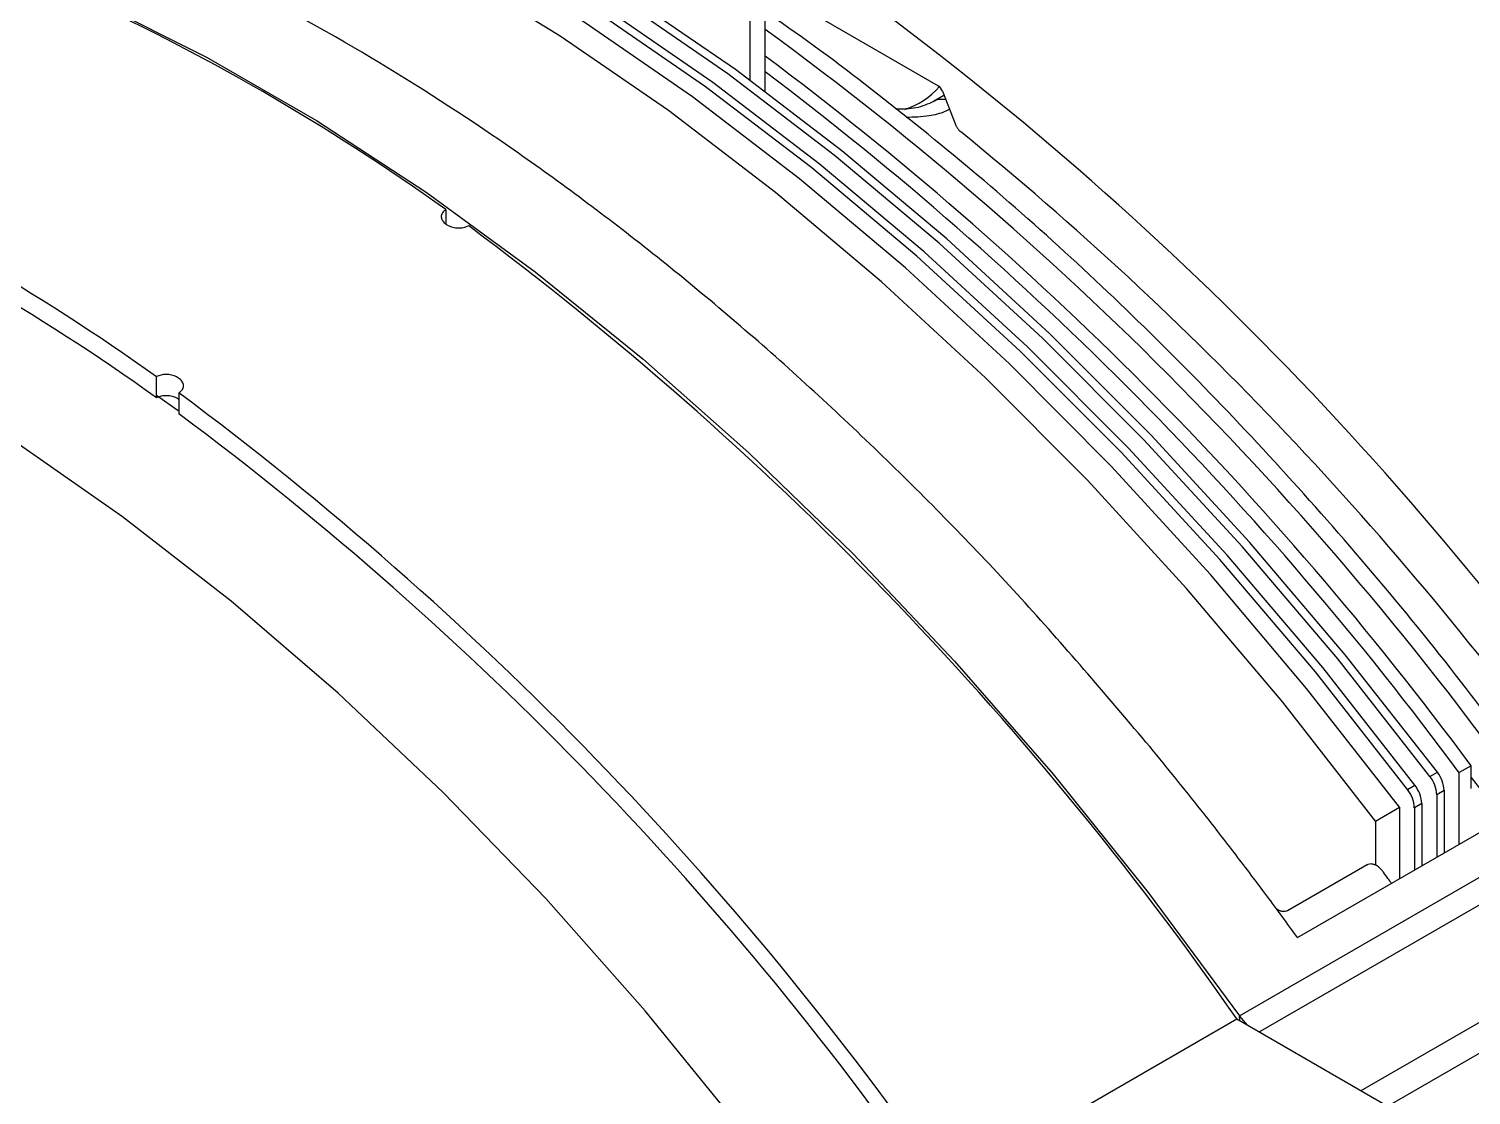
# Model space of a CAD drawing. Extents: x 7 to 113, y 1 to 87.
# Drawn here: x 78.716 to 80.759, y 69.58 to 71.09 of the extents above; entities that cross this region are included whole.
import ezdxf

# ---------------------------------------------------------------- set-up
doc = ezdxf.new("R2010")
doc.units = 0
doc.header["$MEASUREMENT"] = 0
doc.layers.add('OBJECT', color=7, linetype='CONTINUOUS')

msp = doc.modelspace()

# ---------------------------------------------------------------- linework, layer by layer
at = {"layer": 'OBJECT'}
for p, q in [((79.7587, 71.0011), (79.7587, 71.1277)), ((79.7787, 71.1392), (80.0036, 71.0093)), ((79.7375, 71.0168), (79.7375, 71.1157)), ((80.0117, 70.9954), (79.997, 70.9869)), ((80.0097, 71.0017), (80.0281, 70.9545)), ((79.3066, 70.8339), (79.3066, 70.8134)), ((78.8965, 70.5675), (78.8965, 70.5971)), ((78.8966, 70.571), (78.9273, 70.5492)), ((78.9283, 70.5744), (78.9283, 70.5447)), ((80.7586, 70.0463), (80.7416, 70.0365)), ((80.7586, 70.0139), (80.7586, 70.0463)), ((80.7002, 70.031), (80.7107, 70.0371)), ((80.7416, 69.9352), (80.7416, 70.0365)), ((80.7586, 70.0296), (80.8038, 69.9711)), ((80.6684, 70.0127), (80.679, 70.0188)), ((80.7204, 70.011), (80.7098, 70.0049)), ((80.7098, 70.0049), (80.7098, 69.9169)), ((80.7204, 70.011), (80.7204, 69.923)), ((80.6229, 69.968), (80.6569, 69.9876)), ((80.6569, 69.9876), (80.6569, 69.8863)), ((80.6886, 69.9927), (80.6781, 69.9866)), ((80.6781, 69.9866), (80.6781, 69.8986)), ((80.6886, 69.9927), (80.6886, 69.9046)), ((80.5126, 69.803), (80.8038, 69.9711)), ((80.6229, 69.968), (80.6229, 69.9055)), ((80.4306, 69.6921), (80.8744, 69.9483)), ((80.8999, 69.9241), (80.4587, 69.6693)), ((80.6114, 69.9059), (80.4987, 69.841)), ((80.6026, 69.5862), (81.119, 69.8844)), ((81.1469, 69.8566), (80.6406, 69.5643)), ((80.0167, 69.451), (80.4268, 69.6877)), ((80.4268, 69.6877), (80.6554, 69.5558)), ((80.442, 69.679), (80.4306, 69.6921)), ((80.4308, 69.6854), (80.4306, 69.6921))]:
    msp.add_line(p, q, dxfattribs=at)
at = {"layer": 'OBJECT', "flags": 128}
for points in [[(80.7107, 70.0371), (80.5802, 70.2035), (80.4448, 70.3629), (80.3053, 70.5146), (80.1621, 70.6579), (80.0158, 70.7923), (79.8671, 70.9172), (79.7165, 71.0322), (79.5647, 71.1367), (79.4122, 71.2303), (79.2598, 71.3127), (79.108, 71.3835), (78.9574, 71.4424), (78.8087, 71.4892), (78.6624, 71.5236), (78.5192, 71.5456), (78.3797, 71.5551), (78.2443, 71.552), (78.1138, 71.5363)], [(80.679, 70.0188), (80.5484, 70.1852), (80.4131, 70.3446), (80.2735, 70.4962), (80.1303, 70.6396), (79.9841, 70.774), (79.8353, 70.8989), (79.6848, 71.0139), (79.5329, 71.1184), (79.3805, 71.212), (79.228, 71.2944), (79.0762, 71.3652), (78.9256, 71.4241), (78.7769, 71.4708), (78.6306, 71.5053), (78.4875, 71.5273), (78.3479, 71.5368), (78.2126, 71.5337), (78.082, 71.518)], [(80.7002, 70.031), (80.5696, 70.1975), (80.4343, 70.3568), (80.2947, 70.5085), (80.1515, 70.6518), (80.0053, 70.7862), (79.8566, 70.9111), (79.706, 71.0261), (79.5542, 71.1306), (79.4017, 71.2243), (79.2493, 71.3066), (79.0974, 71.3774), (78.9468, 71.4363), (78.7981, 71.4831), (78.6519, 71.5176), (78.5087, 71.5396), (78.3691, 71.549), (78.2338, 71.5459), (78.1032, 71.5302)], [(80.6569, 69.9876), (80.5256, 70.1559), (80.3894, 70.3171), (80.2489, 70.4705), (80.1047, 70.6154), (79.9573, 70.7513), (79.8074, 70.8775), (79.6556, 70.9937), (79.5025, 71.0992), (79.3487, 71.1937), (79.195, 71.2767), (79.0419, 71.3479), (78.8901, 71.4071), (78.7402, 71.4539), (78.5928, 71.4882), (78.4486, 71.5098), (78.3081, 71.5186), (78.1719, 71.5147), (78.0406, 71.4979)], [(80.6684, 70.0127), (80.5379, 70.1791), (80.4025, 70.3385), (80.263, 70.4902), (80.1198, 70.6335), (79.9735, 70.7679), (79.8248, 70.8928), (79.6742, 71.0078), (79.5224, 71.1123), (79.37, 71.2059), (79.2175, 71.2883), (79.0657, 71.3591), (78.9151, 71.418), (78.7664, 71.4648), (78.6201, 71.4992), (78.4769, 71.5212), (78.3374, 71.5307), (78.202, 71.5276), (78.0715, 71.5119)], [(80.6229, 69.968), (80.4917, 70.1363), (80.3555, 70.2975), (80.215, 70.4509), (80.0707, 70.5958), (79.9233, 70.7317), (79.7734, 70.8579), (79.6216, 70.9741), (79.4685, 71.0796), (79.3148, 71.1741), (79.1611, 71.2571), (79.008, 71.3283), (78.8562, 71.3875), (78.7063, 71.4343), (78.5589, 71.4686), (78.4146, 71.4902), (78.2741, 71.499), (78.1379, 71.4951), (78.0067, 71.4784)], [(77.6602, 71.2914), (77.7896, 71.3167), (77.9243, 71.3289), (78.0639, 71.3279), (78.2077, 71.3137), (78.355, 71.2865), (78.5053, 71.2463), (78.658, 71.1933), (78.8123, 71.1277), (78.9676, 71.0498), (79.1232, 70.9599), (79.2786, 70.8585), (79.4329, 70.7459), (79.5855, 70.6227), (79.7358, 70.4894), (79.8832, 70.3465), (80.027, 70.1946), (80.1665, 70.0345), (80.3013, 69.8668), (80.4306, 69.6921)], [(79.8553, 69.3579), (79.7249, 69.5323), (79.5889, 69.6994), (79.4479, 69.8584), (79.3027, 70.0085), (79.1539, 70.1491), (79.0022, 70.2795), (78.8484, 70.399), (78.693, 70.5072), (78.537, 70.6034), (78.3809, 70.6873), (78.2256, 70.7585), (78.0717, 70.8166), (77.92, 70.8614), (77.7712, 70.8926), (77.626, 70.9101), (77.4851, 70.9139), (77.3491, 70.9038), (77.2186, 70.88)]]:
    msp.add_lwpolyline(points, dxfattribs=at)
at = {"layer": 'OBJECT'}
for centre, radius, start, end in [((77.084, 67.3046), 4.7523, 34.8508, 54.5369), ((77.468, 68.2655), 3.1586, 54.4029, 65.6025), ((76.9173, 67.1946), 4.8209, 34.8332, 53.8858), ((76.8549, 67.1625), 4.8533, 36.4543, 53.2505), ((76.8295, 67.1456), 4.8643, 36.463, 52.9736), ((79.9231, 71.0794), 0.1089, 287.874, 319.0792), ((76.9776, 67.1816), 4.8485, 36.0208, 50.9033), ((77.0579, 68.0288), 3.1586, 54.4029, 65.6025), ((77.075, 68.0287), 3.1246, 54.3418, 65.6636), ((76.4398, 66.914), 4.8569, 34.8267, 53.3589), ((76.0297, 66.6772), 4.8569, 34.8267, 53.3589), ((76.0512, 66.6853), 4.8138, 34.7093, 53.2964), ((80.6643, 70.0029), 0.0456, 2.528, 38.0842), ((80.6748, 70.009), 0.0456, 2.528, 38.0842), ((80.6325, 69.9846), 0.0456, 2.528, 38.0842), ((80.643, 69.9906), 0.0456, 2.528, 38.0842)]:
    msp.add_arc(centre, radius, start, end, dxfattribs=at)
msp.add_ellipse((80.0036, 71.0012), major_axis=(-0.005, 0.00866), ratio=0.577456, start_param=4.450948, end_param=5.497929, dxfattribs=at)
for points, knots in [([(80.3089, 70.0669), (80.2505, 70.1358), (80.1338, 70.2736), (79.9481, 70.4655), (79.7555, 70.6448), (79.5584, 70.8071), (79.3604, 70.9504), (79.161, 71.0754), (78.9596, 71.1819), (78.7602, 71.2676), (78.5659, 71.3316), (78.3763, 71.3745), (78.1899, 71.3979), (78.0705, 71.395), (78.0109, 71.3935)], [0, 0, 0, 0, 0.082347, 0.164694, 0.249433, 0.334172, 0.416519, 0.498866, 0.583605, 0.668344, 0.750089, 0.831834, 0.915917, 1, 1, 1, 1]), ([(80.842, 70.0366), (80.8048, 70.0862), (80.7272, 70.1896), (80.6035, 70.3394), (80.4728, 70.4868), (80.3384, 70.6269), (80.2009, 70.7592), (80.0607, 70.8835), (79.9182, 70.9981), (79.8184, 71.074), (79.7659, 71.1088), (79.7618, 71.1115)], [0, 0, 0, 0, 0.115189, 0.239992, 0.364818, 0.489672, 0.614558, 0.739481, 0.864443, 0.989448, 1, 1, 1, 1]), ([(79.9973, 70.9871), (79.9893, 70.9834), (79.9738, 70.9763), (79.9537, 70.9762), (79.944, 70.9761)], [0, 0, 0, 0, 0.517767, 1, 1, 1, 1]), ([(80.0145, 70.9894), (80.012, 70.9897), (80.0065, 70.9904), (80.0006, 70.9892), (79.9979, 70.9872), (79.9973, 70.9867)], [0, 0, 0, 0, 0.399318, 0.856429, 1, 1, 1, 1]), ([(80.0198, 70.9757), (80.0176, 70.9747), (80.0091, 70.9705), (79.9888, 70.9651), (79.9694, 70.9647), (79.9584, 70.9644)], [0, 0, 0, 0, 0.1304472, 0.5045987, 1, 1, 1, 1]), ([(80.0281, 70.9545), (80.0283, 70.954), (80.0287, 70.953), (80.0295, 70.9514), (80.0304, 70.9499), (80.0314, 70.9485), (80.0324, 70.9472), (80.0337, 70.9458), (80.0347, 70.9449), (80.0353, 70.9445)], [0, 0, 0, 0, 0.13456, 0.269123, 0.403684, 0.538244, 0.672803, 0.807366, 1, 1, 1, 1]), ([(79.3066, 70.8339), (79.3055, 70.8331), (79.3027, 70.8312), (79.3002, 70.8273), (79.2997, 70.8224), (79.3019, 70.8175), (79.3064, 70.8131), (79.3127, 70.8098), (79.3202, 70.8079), (79.3279, 70.8077), (79.3342, 70.809), (79.3373, 70.8105), (79.3384, 70.8111)], [0, 0, 0, 0, 0.073488, 0.179791, 0.286365, 0.393528, 0.501387, 0.609762, 0.718227, 0.826269, 0.933534, 1, 1, 1, 1]), ([(78.9283, 70.5744), (78.9299, 70.5755), (78.9331, 70.5778), (78.9351, 70.5825), (78.9348, 70.5875), (78.9319, 70.5923), (78.9267, 70.5964), (78.9199, 70.5993), (78.9123, 70.6006), (78.9047, 70.6002), (78.8995, 70.5987), (78.8971, 70.5974), (78.8965, 70.5971)], [0, 0, 0, 0, 0.1063618, 0.2127134, 0.3194557, 0.426997, 0.5352335, 0.6437512, 0.7520407, 0.8597217, 0.9667095, 1, 1, 1, 1]), ([(78.8965, 70.5675), (78.8978, 70.5682), (78.901, 70.5698), (78.9074, 70.571), (78.915, 70.5707), (78.9225, 70.5689), (78.9264, 70.5665), (78.9283, 70.5654)], [0, 0, 0, 0, 0.14692, 0.359433, 0.572501, 0.786775, 1, 1, 1, 1]), ([(80.5126, 69.803), (80.4982, 69.8228), (80.4693, 69.8623), (80.4252, 69.9206), (80.372, 69.9892), (80.3328, 70.0374), (80.3089, 70.0669)], [0, 0, 0, 0, 0.218765, 0.43753, 0.656295, 1, 1, 1, 1]), ([(80.6328, 69.8976), (80.6312, 69.8995), (80.6279, 69.9033), (80.622, 69.9064), (80.6167, 69.9074), (80.6133, 69.9069), (80.6117, 69.906), (80.6114, 69.9059)], [0, 0, 0, 0, 0.29148, 0.560989, 0.754894, 0.949735, 1, 1, 1, 1]), ([(80.6457, 69.8799), (80.6441, 69.8822), (80.6403, 69.8873), (80.636, 69.8932), (80.6334, 69.8969), (80.6328, 69.8976)], [0, 0, 0, 0, 0.387387, 0.872424, 1, 1, 1, 1]), ([(80.4987, 69.841), (80.4975, 69.8405), (80.4952, 69.8395), (80.4909, 69.8398), (80.4865, 69.8412), (80.4839, 69.843), (80.4826, 69.8439)], [0, 0, 0, 0, 0.241825, 0.482961, 0.74107, 1, 1, 1, 1])]:
    msp.add_open_spline(points, degree=3, knots=knots, dxfattribs=at)

doc.saveas('drawing.dxf')
